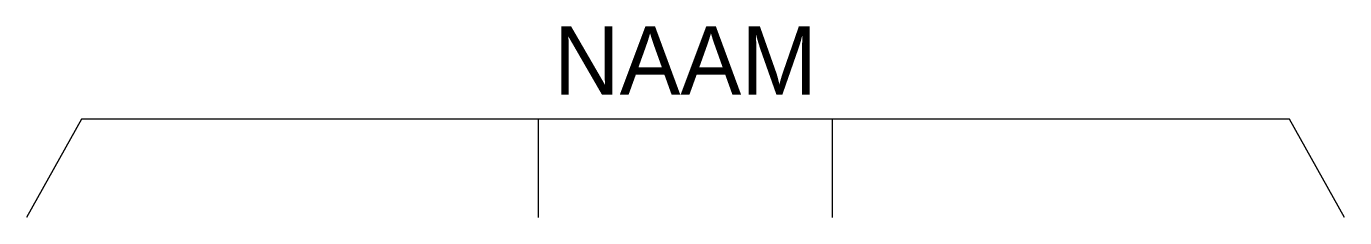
# Model space of a CAD drawing. Header units: metres. Extents: x -0.28 to 6.48, y -0.51 to 0.47.
import ezdxf
from ezdxf.enums import TextEntityAlignment as Align

# ---------------------------------------------------------------- set-up
doc = ezdxf.new("R2010")
doc.units = ezdxf.units.M
doc.layers.add('18c', color=1, linetype='Continuous')
doc.layers.add("300-01-11_Kroko's", color=252, linetype='Continuous')
doc.styles.add('ISOPLUS', font='isoplus.shx')

msp = doc.modelspace()

# ---------------------------------------------------------------- linework, layer by layer
at = {"layer": "300-01-11_Kroko's", "color": 5, "linetype": 'Continuous', "lineweight": -2}
for p, q in [((2.3451, -0.5055), (2.3451, 0)), ((3.8549, -0.5055), (3.8549, 0))]:
    msp.add_line(p, q, dxfattribs=at)
msp.add_lwpolyline([(6.483, -0.5055), (6.2, 0), (0, 0), (-0.283, -0.5055)], dxfattribs=at)

# ---------------------------------------------------------------- texts
at = {"layer": '18c', "style": 'ISOPLUS'}
msp.add_attdef('NAAM', text='', height=0.35, dxfattribs=at).set_placement((3.1, 0.3), align=Align.MIDDLE_CENTER)

doc.saveas('drawing.dxf')
